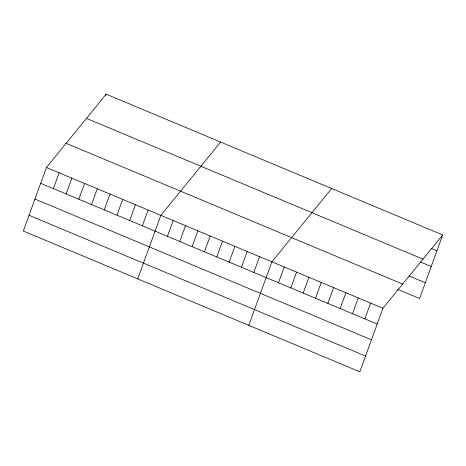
<?xml version="1.0" encoding="UTF-8"?>
<svg xmlns="http://www.w3.org/2000/svg" width="466" height="466" viewBox="0 0 466 466"><rect width="100%" height="100%" fill="white"/><g stroke="black" fill="none" stroke-linecap="round" stroke-linejoin="round"><path stroke-width="0.7" d="M46.425 167.492L23.3 231.031L359.822 371.798L382.947 308.265L442.7 234.969L106.178 94.202L46.425 167.492L382.947 308.265M53.392 188.602L59.141 172.81M66.108 193.92L71.851 178.129M105.695 95.513L106.178 94.202M78.818 199.238L84.567 183.447M91.534 204.557L97.278 188.765M104.244 209.875L109.993 194.083M116.96 215.187L122.704 199.401M129.67 220.505L135.42 204.72M142.386 225.824L148.13 210.038M137.72 278.895L160.846 215.356L220.593 142.06M167.434 236.303L173.183 220.517M179.777 241.47L185.52 225.678M192.114 246.63L197.864 230.839M204.452 251.791L210.201 236M216.795 256.952L222.538 241.167M229.132 262.113L234.881 246.328M241.47 267.274L247.219 251.489M253.813 272.435L259.556 256.65M248.768 325.35L271.894 261.81L331.646 188.514M278.487 282.757L284.237 266.971M290.831 287.924L296.574 272.132M303.168 293.085L308.911 277.293M315.505 298.246L321.255 282.454M327.848 303.407L333.592 287.615M340.186 308.568L345.929 292.782M352.523 313.729L358.272 297.943M364.866 318.89L370.61 303.104M442.7 234.969L419.575 298.508L397.492 289.27M431.108 248.314L436.951 250.76M86.46 118.387L422.982 259.154M420.181 261.898L431.219 266.517M409.072 275.959L425.312 282.751M66.143 143.307L402.665 284.079M40.682 183.284L377.204 324.051M34.944 199.04L371.466 339.807M29.038 215.275L365.56 356.041"/></g></svg>
